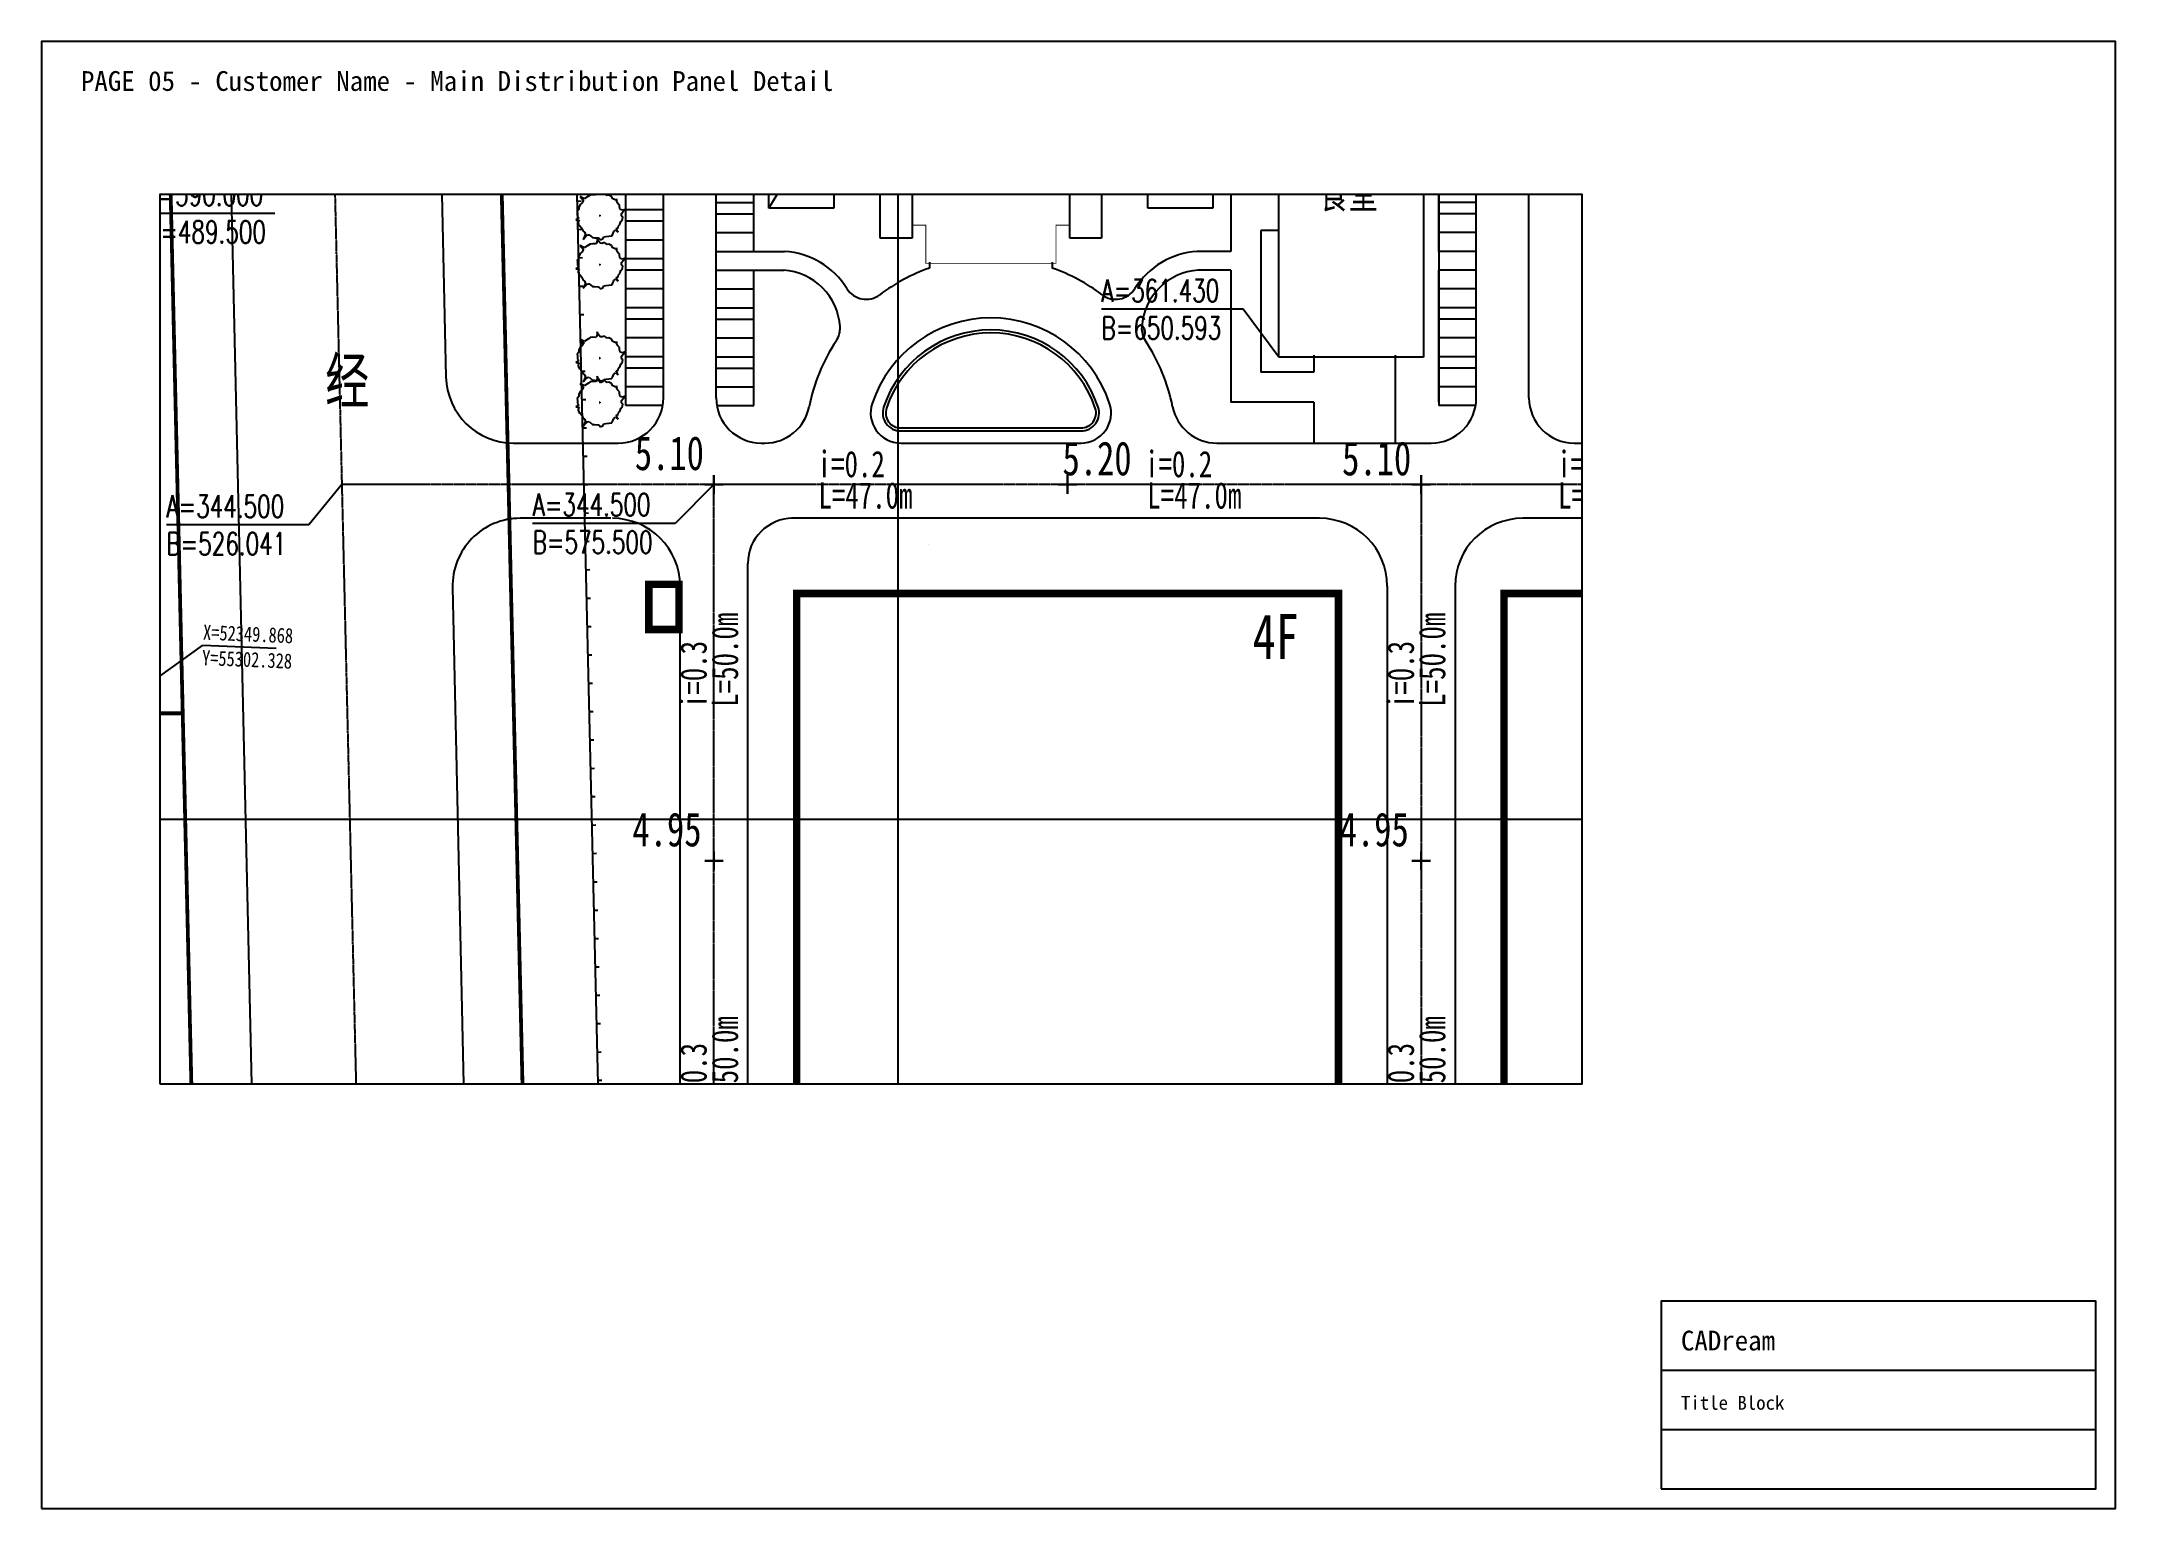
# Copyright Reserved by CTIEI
# Paper-space layout 'Layout1' of a CAD drawing. Header units: metres, sheet in millimetres. Extents: x 0 to 420, y 0 to 297.
# The model-space entities are those that its viewports show. They can reach past a viewport. Long polylines and large blocks are cut down to what shows.
import ezdxf

# ---------------------------------------------------------------- set-up
doc = ezdxf.new("R2010")
doc.units = ezdxf.units.M
for name, pattern in [('DASH', [0.35, 0.25, -0.1]), ('DOTE', [2.42, 2, -0.2, 0.02, -0.2]), ('X3', [5, 4, -1])]:
    doc.linetypes.add(name, pattern=pattern)
for name, color, linetype in [('4', 4, 'CONTINUOUS'), ('DIM_COOR', 3, 'CONTINUOUS'), ('DIM_SYMB', 3, 'CONTINUOUS'), ('DL', 7, 'CONTINUOUS'), ('DOTE', 1, 'DOTE'), ('PUB_TAB', 7, 'CONTINUOUS'), ('PUB_TEXT', 7, 'CONTINUOUS'), ('road', 2, 'CONTINUOUS'), ('SHEET_BORDER', 8, 'Continuous'), ('SHEET_TEXT', 5, 'Continuous'), ('SHEET_TITLEBLOCK', 7, 'Continuous'), ('SHEET_VIEWPORT_FRAME', 6, 'Continuous'), ('方格网', 6, 'CONTINUOUS'), ('绿化', 3, 'CONTINUOUS'), ('选址蓝线', 5, 'CONTINUOUS'), ('道路HK', 1, 'CONTINUOUS')]:
    doc.layers.add(name, color=color, linetype=linetype)
doc.styles.add('_TCH_DIM', font='SIMPLEX', dxfattribs={"bigfont": 'GBCBIG'})
doc.styles.add('HT', font='txt', dxfattribs={"width": 0.8})
doc.styles.add('HZ', font='txt', dxfattribs={"width": 0.75})

# ---------------------------------------------------------------- blocks, each defined once
blk = doc.blocks.new('CADREAM_TITLEBLOCK_V1')
at = {"layer": 'SHEET_TITLEBLOCK'}
for p, q in [((0, 24), (88, 24)), ((0, 12), (88, 12))]:
    blk.add_line(p, q, dxfattribs=at)
blk.add_lwpolyline([(0, 0), (88, 0), (88, 38), (0, 38)], close=True, dxfattribs=at)
for s, height, p in [('CADream', 4, (4, 28)), ('Title Block', 2.8, (4, 16))]:
    blk.add_text(s, height=height, dxfattribs=at).set_placement(p)
blk = doc.blocks.new('$plan$00000783')
for p, q in [((-495.9, 1381.5), (-677.1, 1271.475)), ((-371.925, 1369.275), (-495.9, 1381.5)), ((-257.5, 1442.625), (-371.925, 1369.275)), ((-133.525, 1381.5), (-257.5, 1442.625)), ((-57.225, 1662.7), (-133.525, 1381.5)), ((-19.075, 1442.625), (-57.225, 1662.7)), ((114.425, 1418.175), (-19.075, 1442.625)), ((286.075, 1491.525), (114.425, 1418.175)), ((419.6, 1528.2), (286.075, 1491.525)), ((734.3, 1271.475), (419.6, 1528.2)), ((-1411.4, 134.475), (-1535.375, 61.125)), ((-1535.375, 61.125), (-1420.925, 0)), ((-1249.275, 916.925), (-1459.075, 916.925)), ((-1459.075, 916.925), (-1316.025, 843.575)), ((-1420.925, 0), (-1363.725, -171.15)), ((-1382.775, 281.2), (-1411.4, 134.475)), ((-1306.5, 525.7), (-1401.85, 427.9)), ((-1401.85, 427.9), (-1382.775, 281.2)), ((-1316.025, 843.575), (-1220.675, 684.625)), ((-1220.675, 684.625), (-1306.5, 525.7)), ((-1077.625, 941.375), (-1249.275, 916.925)), ((-982.25, 1051.4), (-1077.625, 941.375)), ((-858.275, 1259.25), (-982.25, 1149.2)), ((-982.25, 1149.2), (-982.25, 1051.4)), ((-677.1, 1271.475), (-858.275, 1259.25)), ((28.6, 36.675), (0, 0)), ((0, 0), (57.2, 0)), ((57.2, 0), (28.6, 36.675)), ((848.725, 1198.125), (734.3, 1271.475)), ((944.1, 1247.025), (848.725, 1198.125)), ((1134.825, 1185.9), (944.1, 1247.025)), ((1125.275, 1063.625), (1134.825, 1185.9)), ((1153.9, 978.05), (1125.275, 1063.625)), ((1316.025, 806.9), (1153.9, 978.05)), ((1411.375, 696.85), (1316.025, 806.9)), ((1430.45, 415.675), (1411.375, 696.85)), ((1516.275, 342.325), (1430.45, 415.675)), ((1754.675, 342.325), (1516.275, 342.325)), ((1525.8, 85.575), (1563.95, 195.6)), ((1554.425, -73.35), (1525.8, 85.575)), ((1563.95, 195.6), (1735.625, 281.2)), ((1735.625, 281.2), (1926.35, 354.55)), ((1926.35, 354.55), (1754.675, 342.325)), ((-1363.725, -171.15), (-1401.85, -330.1)), ((-1401.85, -330.1), (-1354.175, -513.475)), ((-1354.175, -513.475), (-1249.275, -586.825)), ((-1249.275, -586.825), (-1220.675, -684.65)), ((-1220.675, -684.65), (-1220.675, -806.9)), ((-1220.675, -806.9), (-1068.075, -880.25)), ((-1010.875, -1198.125), (-1077.625, -1357.05)), ((-1077.625, -1357.05), (-953.65, -1234.8)), ((-1068.075, -880.25), (-991.8, -978.05)), ((-991.8, -978.05), (-1010.875, -1198.125)), ((-953.65, -1234.8), (-829.675, -1149.225)), ((-829.675, -1149.225), (-734.3, -1173.675)), ((-734.3, -1173.675), (-619.875, -1295.925)), ((-619.875, -1295.925), (-476.825, -1405.95)), ((410.05, -1418.175), (619.85, -1357.05)), ((619.85, -1357.05), (743.825, -1259.25)), ((743.825, -1259.25), (905.95, -1234.8)), ((905.95, -1234.8), (982.25, -1124.775)), ((982.25, -1124.775), (1125.275, -990.275)), ((1125.275, -990.275), (1134.825, -892.475)), ((1134.825, -892.475), (1182.5, -868.025)), ((1182.5, -868.025), (1354.15, -904.7)), ((1211.125, -733.55), (1354.15, -709.1)), ((1354.15, -904.7), (1211.125, -733.55)), ((1354.15, -709.1), (1401.825, -647.975)), ((1401.825, -647.975), (1459.05, -537.925)), ((1449.525, -452.35), (1487.675, -146.7)), ((1497.2, -513.475), (1449.525, -452.35)), ((1459.05, -537.925), (1497.2, -513.475)), ((1487.675, -146.7), (1554.425, -73.35)), ((-476.825, -1405.95), (-343.325, -1418.175)), ((-343.325, -1418.175), (-28.625, -1503.775)), ((-28.625, -1503.775), (57.2, -1797.175)), ((57.2, -1797.175), (95.35, -1503.775)), ((95.35, -1503.775), (133.5, -1454.85)), ((133.5, -1454.85), (267, -1405.95)), ((267, -1405.95), (410.05, -1418.175))]:
    blk.add_line(p, q)
blk = doc.blocks.new('$LinePat$围墙')
at = {"color": 0}
blk.add_line((600, 0), (600, -160), dxfattribs=at)
at = {"color": 0, "const_width": 40}
blk.add_lwpolyline([(0, 0), (1201, 0)], dxfattribs=at)

msp = doc.modelspace()

# ---------------------------------------------------------------- linework, layer by layer
at = {"linetype": 'Continuous'}
for p, q in [((507.03, 395.3), (507.3, 383.3)), ((511.3, 383.4), (511.03, 395.39)), ((507.3, 383.3), (511.3, 383.4))]:
    msp.add_line(p, q, dxfattribs=at)
at = {"linetype": 'Continuous', "const_width": 0.3, "flags": 128}
for points in [[(574.25, 344.5), (576.75, 344.5)], [(575.5, 345.75), (575.5, 343.25)], [(621.25, 344.5), (623.75, 344.5)], [(622.5, 345.75), (622.5, 343.25)], [(668.25, 344.5), (670.75, 344.5)], [(669.5, 345.75), (669.5, 343.25)], [(575.5, 295.75), (575.5, 293.25)], [(669.5, 295.75), (669.5, 293.25)], [(574.25, 294.5), (576.75, 294.5)], [(668.25, 294.5), (670.75, 294.5)]]:
    msp.add_lwpolyline(points, dxfattribs=at)
at = {"linetype": 'Continuous', "const_width": 1, "flags": 128}
msp.add_lwpolyline([(570.86, 331.23), (566.86, 331.23), (566.86, 325.23), (570.86, 325.23)], close=True, dxfattribs=at)
at = {"linetype": 'DASH', "ltscale": 0.03, "const_width": 1, "flags": 128}
for points in [[(586.5, 330), (586.5, 155), (658.5, 155), (658.5, 330)], [(752.5, 330), (752.5, 155), (680.5, 155), (680.5, 330)]]:
    msp.add_lwpolyline(points, close=True, dxfattribs=at)
at = {"layer": '4', "linetype": 'Continuous'}
for p, q in [((563.79, 354.97), (563.79, 423.47)), ((568.79, 356), (568.79, 418.47)), ((683.83, 356), (683.83, 418.47)), ((575.79, 356), (575.79, 392.27)), ((580.79, 375.47), (580.79, 392.27)), ((644.21, 392.03), (644.21, 375.47)), ((671.83, 375.47), (671.83, 390.97)), ((671.83, 390.97), (671.83, 354.97)), ((676.83, 356), (676.83, 390.97)), ((568.79, 383.47), (563.79, 383.47)), ((568.79, 380.97), (563.79, 380.97)), ((575.79, 381.97), (580.79, 381.97)), ((575.79, 380.47), (580.79, 380.47)), ((676.83, 381.97), (671.83, 381.97)), ((676.83, 380.47), (671.83, 380.47)), ((568.79, 379.47), (563.79, 379.47)), ((575.79, 377.97), (580.79, 377.97)), ((650.59, 378.23), (648.21, 378.23)), ((648.21, 378.23), (648.21, 359.43)), ((676.83, 377.97), (671.83, 377.97)), ((568.79, 376.97), (563.79, 376.97)), ((575.79, 375.47), (580.79, 375.47)), ((580.79, 375.47), (584.9, 375.47)), ((644.21, 375.47), (639.72, 375.47)), ((676.83, 375.47), (671.83, 375.47)), ((568.79, 374.47), (563.79, 374.47)), ((568.79, 372.97), (563.79, 372.97)), ((575.79, 372.97), (580.79, 372.97)), ((580.79, 354.97), (580.79, 372.97)), ((580.79, 372.97), (584.82, 372.97)), ((604.16, 374.03), (604.16, 373.24)), ((620.46, 374.03), (620.46, 373.24)), ((644.21, 372.97), (639.81, 372.97)), ((644.21, 372.97), (644.21, 355.43)), ((671.83, 355.47), (671.83, 372.97)), ((676.83, 372.97), (671.83, 372.97)), ((568.79, 370.47), (563.79, 370.47)), ((575.79, 370.47), (580.79, 370.47)), ((676.83, 370.47), (671.83, 370.47)), ((568.79, 367.97), (563.79, 367.97)), ((575.79, 367.97), (580.79, 367.97)), ((676.83, 367.97), (671.83, 367.97)), ((568.79, 366.47), (563.79, 366.47)), ((568.79, 363.97), (563.79, 363.97)), ((575.79, 366.47), (580.79, 366.47)), ((575.79, 363.97), (580.79, 363.97)), ((676.83, 366.47), (671.83, 366.47)), ((676.83, 363.97), (671.83, 363.97)), ((568.79, 361.47), (563.79, 361.47)), ((575.79, 361.47), (580.79, 361.47)), ((655.23, 361.67), (655.23, 359.43)), ((666.03, 361.67), (666.03, 350)), ((676.83, 361.47), (671.83, 361.47)), ((568.79, 359.97), (563.79, 359.97)), ((575.79, 359.97), (580.79, 359.97)), ((655.23, 359.43), (648.21, 359.43)), ((676.83, 359.97), (671.83, 359.97)), ((568.79, 357.47), (563.79, 357.47)), ((575.79, 357.47), (580.79, 357.47)), ((676.83, 357.47), (671.83, 357.47)), ((568.7, 354.97), (563.79, 354.97)), ((575.88, 354.97), (580.79, 354.97)), ((655.23, 355.43), (644.21, 355.43)), ((655.23, 355.43), (655.23, 350)), ((676.74, 354.97), (671.83, 354.97)), ((600.33, 352), (624.29, 352)), ((600.33, 351.6), (624.29, 351.6)), ((548.88, 350), (562.79, 350)), ((600.33, 350), (624.29, 350)), ((642.35, 350), (655.23, 350)), ((655.23, 350), (666.03, 350)), ((666.03, 350), (670.83, 350))]:
    msp.add_line(p, q, dxfattribs=at)
at = {"layer": '4', "linetype": 'X3', "ltscale": 0.34, "const_width": 0.1, "flags": 128}
msp.add_lwpolyline([(601.83, 378.95), (603.66, 378.95), (603.66, 373.88), (620.96, 373.88), (620.96, 378.95), (622.79, 378.95)], dxfattribs=at)
at = {"layer": '4', "linetype": 'Continuous'}
for centre, radius, start, end in [((584.23, 364.94), 10.55, 31.9162, 86.334), ((640.4, 364.94), 10.55, 93.666, 148.0838), ((584.23, 364.94), 8.05, 3.5539, 86.334), ((612.31, 350), 24.63, 109.3233, 126.8709), ((612.31, 350), 24.63, 53.1291, 70.6767), ((640.4, 364.94), 8.05, 93.666, 176.4461), ((595.73, 372.1), 3, 211.9162, 306.8709), ((628.89, 372.1), 3, 233.1291, 328.0838), ((612.31, 350), 16.63, 18.4639, 161.5361), ((589.27, 365.25), 3, 326.4959, 3.5539), ((612.31, 350), 15.03, 18.4639, 161.5361), ((612.31, 350), 14.63, 18.4639, 161.5361), ((635.35, 365.25), 3, 176.4461, 213.5041), ((612.31, 350), 24.63, 146.4959, 168.7035), ((612.31, 350), 24.63, 11.2965, 33.5041), ((548.88, 359), 9, 181.3299, 270), ((562.79, 356), 6, 270, 0), ((581.79, 356), 6, 180, 270), ((670.83, 356), 6, 270, 0), ((689.83, 356), 6, 180, 270), ((582.28, 356), 6, 270, 348.7035), ((600.33, 354), 4, 161.5361, 270), ((600.33, 354), 2.4, 161.5361, 270), ((600.33, 354), 2, 161.5361, 270), ((624.29, 354), 4, 270, 18.4639), ((624.29, 354), 2.4, 270, 18.4639), ((624.29, 354), 2, 270, 18.4639), ((642.35, 356), 6, 191.2965, 270)]:
    msp.add_arc(centre, radius, start, end, dxfattribs=at)
at = {"layer": 'DIM_COOR', "color": 4, "linetype": 'Continuous'}
for p, q in [((582.79, 381.23), (588, 389.44)), ((498.21, 380.54), (517.13, 380.54)), ((645.82, 367.77), (627.01, 367.77)), ((650.59, 361.43), (645.82, 367.77)), ((526.04, 344.5), (521.65, 339.11)), ((575.5, 344.5), (570.33, 339.32)), ((521.65, 339.11), (502.73, 339.11)), ((570.33, 339.32), (551.41, 339.32))]:
    msp.add_line(p, q, dxfattribs=at)
at = {"layer": 'DIM_SYMB', "linetype": 'Continuous'}
for points in [[(599.89, 344.5, 0, 0, 0), (588.83, 344.5, 0.8, 0, 0), (585.83, 344.5, 0, 0, 0)], [(632.42, 344.5, 0, 0, 0), (643.49, 344.5, 0.8, 0, 0), (646.49, 344.5, 0, 0, 0)], [(698.2, 344.5, 0, 0, 0), (687.13, 344.5, 0.8, 0, 0), (684.13, 344.5, 0, 0, 0)], [(607.83, 332.61, 0, 0, 0), (605.02, 335.49, 0.4, 0, 0), (603.98, 336.56, 0, 0, 0)], [(637.17, 332.61, 0, 0, 0), (639.98, 335.49, 0.4, 0, 0), (641.02, 336.56, 0, 0, 0)], [(575.5, 324.45, 0, 0, 0), (575.5, 313.38, 0.8, 0, 0), (575.5, 310.38, 0, 0, 0)], [(669.5, 324.45, 0, 0, 0), (669.5, 313.38, 0.8, 0, 0), (669.5, 310.38, 0, 0, 0)], [(575.5, 259.32, 0, 0, 0), (575.5, 270.39, 0.8, 0, 0), (575.5, 273.39, 0, 0, 0)], [(669.5, 259.32, 0, 0, 0), (669.5, 270.39, 0.8, 0, 0), (669.5, 273.39, 0, 0, 0)]]:
    msp.add_lwpolyline(points, format="xyseb", dxfattribs=at)
at = {"layer": 'DL', "linetype": 'Continuous'}
for p, q in [((582.79, 381.23), (582.79, 404.47)), ((586.99, 383.23), (586.99, 402.47)), ((637.63, 402.47), (637.63, 383.23)), ((641.83, 404.47), (641.83, 381.23)), ((650.59, 361.43), (650.59, 402.47)), ((669.83, 402.47), (669.83, 361.43)), ((637.63, 383.23), (586.99, 383.23)), ((591.43, 383.23), (591.43, 381.23)), ((597.59, 383.23), (591.43, 383.23)), ((597.59, 377.23), (597.59, 383.23)), ((622.79, 383.23), (601.83, 383.23)), ((601.83, 383.23), (601.83, 377.23)), ((622.79, 377.23), (622.79, 383.23)), ((633.19, 383.23), (627.03, 383.23)), ((627.03, 383.23), (627.03, 377.23)), ((633.19, 381.23), (633.19, 383.23)), ((591.43, 381.23), (582.79, 381.23)), ((641.83, 381.23), (633.19, 381.23)), ((601.83, 377.23), (597.59, 377.23)), ((627.03, 377.23), (622.79, 377.23)), ((669.83, 361.43), (650.59, 361.43))]:
    msp.add_line(p, q, dxfattribs=at)
at = {"layer": 'DOTE', "ltscale": 0.01}
for p, q in [((522.5, 494.06), (534.8, -25.68)), ((762, 344.5), (526.04, 344.5)), ((575.5, 39.5), (575.5, 344.5)), ((669.5, 344.5), (669.5, 143.5))]:
    msp.add_line(p, q, dxfattribs=at)
at = {"layer": 'DOTE', "linetype": 'DOTE', "ltscale": 0.01, "const_width": 0.5, "flags": 128}
for points in [[(779.83, 9.79), (777.92, 437.27), (546.09, 435.4), (556.2, 0.56)], [(400.98, 435.19), (502.09, 435.2), (504.9, 314.08), (403.79, 314.07)]]:
    msp.add_lwpolyline(points, close=True, dxfattribs=at)
at = {"layer": 'DOTE', "linetype": 'DOTE', "ltscale": 15, "const_width": 0.5, "flags": 128}
msp.add_lwpolyline([(403.79, 314.07), (504.9, 314.08), (508.4, 163.74), (407.29, 163.73)], close=True, dxfattribs=at)
at = {"layer": 'road', "linetype": 'Continuous'}
for p, q in [((581.79, 350), (582.28, 350)), ((689.83, 350), (765, 350)), ((561.82, 340), (549.76, 340)), ((656, 340), (585.82, 340)), ((750, 340), (683, 340)), ((580, 157), (580, 334)), ((571, 157), (571, 331)), ((665, 331), (665, 157)), ((674, 331), (674, 157))]:
    msp.add_line(p, q, dxfattribs=at)
for centre, radius, start, end in [((549.76, 331), 9, 90, 181.2552), ((562, 331), 9, 0, 90), ((586, 334), 6, 90, 180), ((656, 331), 9, 0, 90), ((683, 331), 9, 90, 180)]:
    msp.add_arc(centre, radius, start, end, dxfattribs=at)
at = {"layer": '方格网', "color": 6, "linetype": 'Continuous'}
for p, q in [((600, -54.65), (600, 494.06)), ((850.55, 300), (-76.88, 300))]:
    msp.add_line(p, q, dxfattribs=at)
at = {"layer": '选址蓝线', "color": 5, "linetype": 'Continuous', "flags": 128}
msp.add_lwpolyline([(556.35, 425.5), (777.98, 427.33), (779.82, 34.87), (565.71, 25.99)], close=True, dxfattribs=at)
at = {"layer": '道路HK', "color": 1, "linetype": 'Continuous', "ltscale": 300}
for p, q in [((537.92, 443.32), (539.88, 358.79)), ((511.03, 395.39), (516.55, 157.21)), ((540.76, 330.8), (544.58, 156.8))]:
    msp.add_line(p, q, dxfattribs=at)
at = {"layer": '道路HK', "color": 0, "linetype": 'Continuous'}
for p in [(494.94, 314.08), (517.31, 322.69)]:
    msp.add_line(p, (507.54, 323.08), dxfattribs=at)

# ---------------------------------------------------------------- block references
at = {"linetype": 'Continuous', "xscale": 0.0031403267353883, "yscale": 0.003125, "zscale": 0.003125, "rotation": 91.343227247698}
for p in [(557.41, 380.27), (557.49, 376.51), (557.58, 372.74), (557.67, 368.97), (557.76, 365.2), (557.85, 361.43), (557.94, 357.66), (558.03, 353.89), (558.11, 350.12), (558.2, 346.35), (558.29, 342.58), (558.38, 338.82), (558.47, 335.05), (558.56, 331.28), (558.64, 327.51), (558.73, 323.74), (558.82, 319.97), (558.91, 316.2), (559, 312.43), (559.09, 308.66), (559.17, 304.89), (559.26, 301.13), (559.35, 297.36), (559.44, 293.59), (559.53, 289.82), (559.62, 286.05), (559.7, 282.28), (559.79, 278.51), (559.88, 274.74), (559.97, 270.97), (560.06, 267.2), (560.15, 263.44)]:
    msp.add_blockref('$LinePat$围墙', p, dxfattribs=at)
at = {"layer": '绿化', "linetype": 'Continuous', "xscale": 0.0020000000008835, "yscale": 0.0020000000008835, "zscale": 0.0020000000008835, "rotation": 224.9407050224119}
for p in [(560.36, 386.56), (560.36, 380.29), (560.36, 373.78), (560.36, 361.34), (560.36, 355.45)]:
    msp.add_blockref('$plan$00000783', p, dxfattribs=at)

# ---------------------------------------------------------------- texts
at = {"layer": 'PUB_TAB', "style": 'HT', "width": 0.8}
msp.add_text('食堂', height=3.797, dxfattribs=at).set_placement((655.89, 381.16))
at = {"layer": 'PUB_TEXT', "linetype": 'Continuous', "style": '_TCH_DIM', "width": 0.705882}
for s, p in [('A=390.000', (499.93, 381.54)), ('B=489.500', (500.03, 376.57)), ('A=361.430', (627.01, 368.77)), ('B=650.593', (627.01, 363.8)), ('A=344.500', (502.73, 340.11)), ('A=344.500', (551.41, 340.32)), ('B=526.041', (502.73, 335.13)), ('B=575.500', (551.41, 335.34))]:
    msp.add_text(s, height=2.975, dxfattribs=at).set_placement(p)
at = {"layer": 'PUB_TEXT', "linetype": 'Continuous', "width": 0.75}
for s, height, p in [('经', 6, (523.84, 355.29)), ('5.10', 4.5, (564.99, 346.41)), ('5.20', 4.5, (621.83, 345.71)), ('5.10', 4.5, (658.99, 345.71)), ('i=0.2', 3.5, (589.29, 345.46)), ('i=0.2', 3.5, (632.8, 345.46)), ('i=0.2', 3.5, (687.6, 345.46)), ('L=47.0m', 3.5, (589.39, 341.29)), ('L=47.0m', 3.5, (633.1, 341.29)), ('L=47.0m', 3.5, (687.69, 341.29)), ('4F', 6, (647.09, 321.29)), ('4.95', 4.5, (564.67, 296.41)), ('4.95', 4.5, (658.67, 296.41))]:
    msp.add_text(s, height=height, dxfattribs=at).set_placement(p)
for s, p in [('L=50.0m', (578.71, 314.96)), ('L=50.0m', (672.71, 314.96)), ('i=0.3', (574.54, 314.78)), ('i=0.3', (668.54, 314.78)), ('L=50.0m', (578.71, 261.35)), ('L=50.0m', (672.71, 261.35)), ('i=0.3', (574.54, 261.36)), ('i=0.3', (668.54, 261.36))]:
    msp.add_text(s, height=3.5, rotation=90, dxfattribs=at).set_placement(p)
at = {"layer": '道路HK', "color": 0, "linetype": 'Continuous', "style": 'HZ', "width": 0.8}
for s, p in [('X=52349.868', (507.57, 323.88)), ('Y=55302.328', (507.43, 320.5))]:
    msp.add_text(s, height=2, rotation=357.6702, dxfattribs=at).set_placement(p)

psp = doc.layouts.get("Layout1")

# ---------------------------------------------------------------- linework, layer by layer
at = {"layer": 'SHEET_BORDER'}
psp.add_lwpolyline([(0, 0), (420, 0), (420, 297), (0, 297)], close=True, dxfattribs=at)
at = {"layer": 'SHEET_VIEWPORT_FRAME'}
psp.add_lwpolyline([(24, 86), (312, 86), (312, 266), (24, 266)], close=True, dxfattribs=at)

# ---------------------------------------------------------------- block references
at = {"layer": 'SHEET_TITLEBLOCK'}
psp.add_blockref('CADREAM_TITLEBLOCK_V1', (328, 4), dxfattribs=at)

# ---------------------------------------------------------------- texts
at = {"layer": 'SHEET_TEXT'}
psp.add_text('PAGE 05 - Customer Name - Main Distribution Panel Detail', height=4, dxfattribs=at).set_placement((8, 287))

# ---------------------------------------------------------------- viewports
at = {"layer": 'SHEET_VIEWPORT_FRAME'}
psp.add_viewport(center=(168, 176), size=(288, 180), view_center_point=(596.39, 323.94), view_height=118.1384, dxfattribs=at)

doc.saveas('drawing.dxf')
